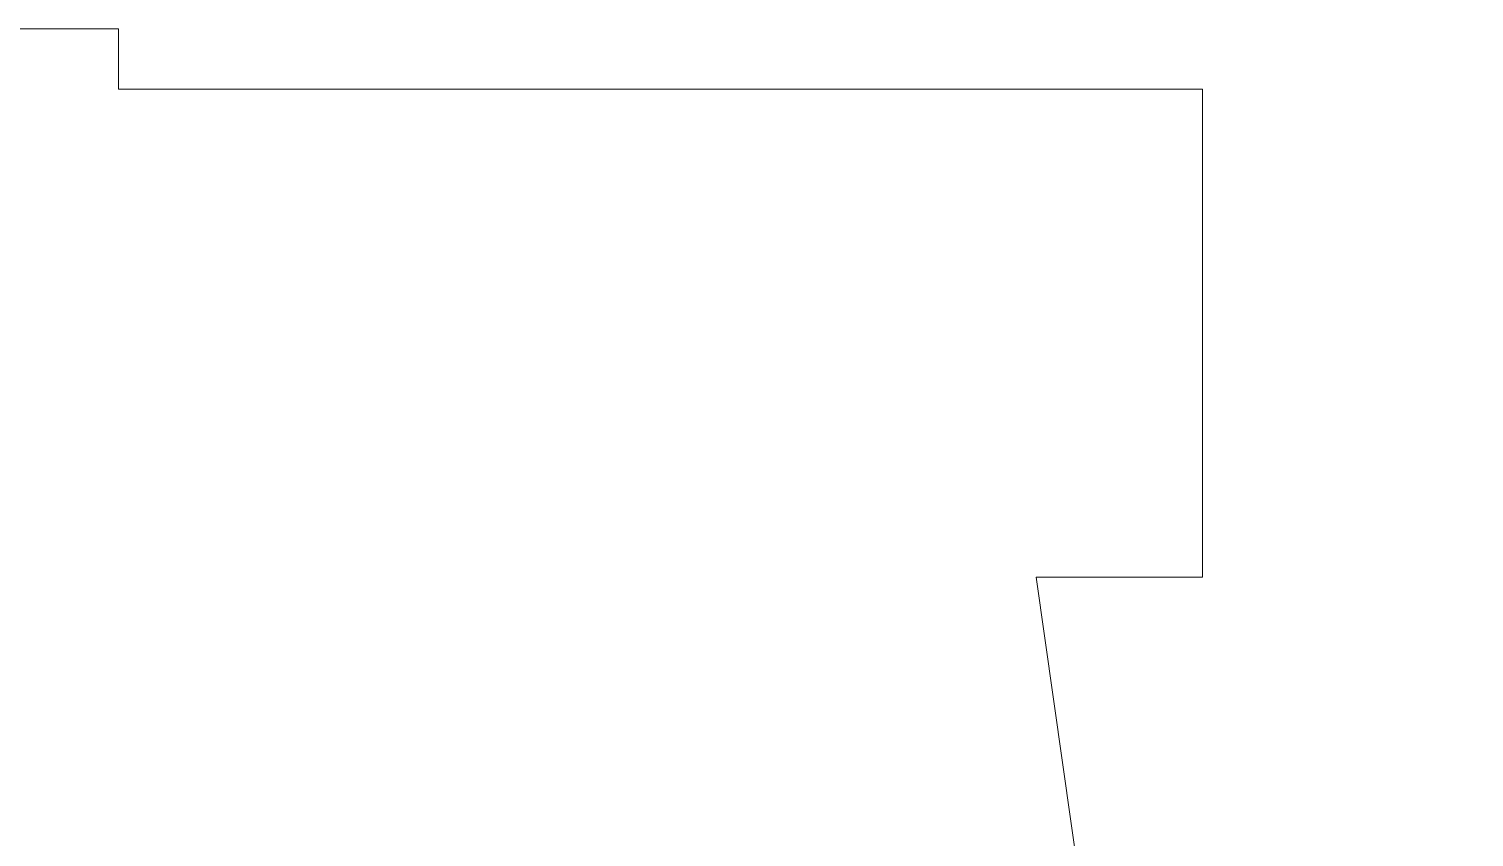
# Model space of a CAD drawing. Header units: millimetres. Extents: x -872 to 869, y -2161 to 2179.
# Drawn here: x 811.2 to 869, y -1927.8 to -1895.6 of the extents above; entities that cross this region are included whole.
import ezdxf

# ---------------------------------------------------------------- set-up
doc = ezdxf.new("R2010")
doc.units = ezdxf.units.MM
doc.header["$MEASUREMENT"] = 0
doc.layers.add('Layer 1', color=7, linetype='Continuous')

msp = doc.modelspace()

# ---------------------------------------------------------------- linework, layer by layer
at = {"layer": 'Layer 1', "color": 250, "lineweight": 9}
for points, knots in [([(794.2226, -1897.9763), (794.2226, -1897.9763), (794.2226, -1895.5666), (794.2226, -1895.5666), (794.2226, -1895.5666), (794.2226, -1895.5666), (814.8261, -1895.5666), (814.8261, -1895.5666), (814.8261, -1895.5666), (814.8261, -1895.5666), (814.8261, -1897.9763), (814.8261, -1897.9763)], [0, 0, 0, 0, 0.25, 0.25, 0.25, 0.25, 0.5, 0.5, 0.5, 0.5, 1, 1, 1, 1]), ([(868.9716, -2042.1917), (868.9716, -2042.1917), (868.9716, -2040.5545), (868.9716, -2040.5545), (868.9716, -2040.5545), (868.9716, -2040.5545), (851.477, -1917.4562), (851.477, -1917.4562), (851.477, -1917.4562), (851.477, -1917.4562), (858.1237, -1917.4562), (858.1237, -1917.4562), (858.1237, -1917.4562), (858.1237, -1917.4562), (858.1237, -1897.9761), (858.1237, -1897.9761), (858.1237, -1897.9761), (858.1237, -1897.9761), (814.8259, -1897.9761), (814.8259, -1897.9761)], [0, 0, 0, 0, 0.1666667, 0.1666667, 0.1666667, 0.1666667, 0.3333333, 0.3333333, 0.3333333, 0.3333333, 0.5, 0.5, 0.5, 0.5, 0.6666667, 0.6666667, 0.6666667, 0.6666667, 1, 1, 1, 1])]:
    msp.add_open_spline(points, degree=3, knots=knots, dxfattribs=at)

doc.saveas('drawing.dxf')
